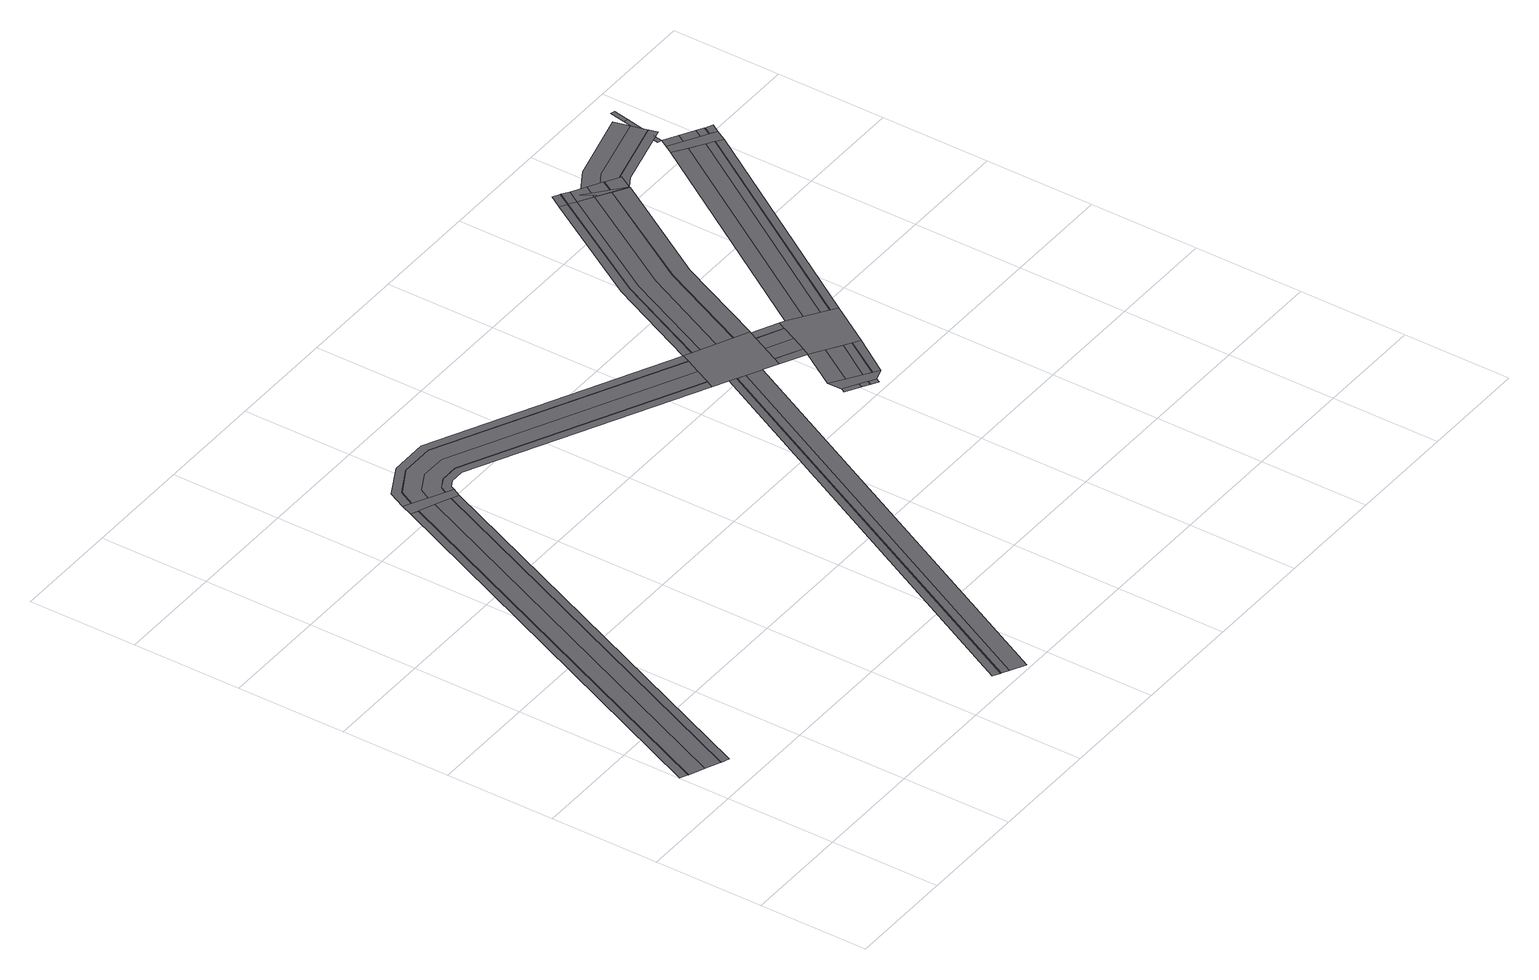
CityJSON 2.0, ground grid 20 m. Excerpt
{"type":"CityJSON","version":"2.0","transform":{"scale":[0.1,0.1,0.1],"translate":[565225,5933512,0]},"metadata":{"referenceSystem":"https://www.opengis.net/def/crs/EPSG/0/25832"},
"CityObjects":{
"road1":{"type":"Road","attributes":{"class":"transportation","function":"road","name":"Herrlichkeit","_createdBy":"webcityeditor","_createdAt":"2026-07-18T00:00:00.000Z","_osmWayIds":["166506063"],"_osm2streetsLaneCount":6,"_highwayType":"residential","_osmTags":{"highway":"residential","name":"Herrlichkeit","layer":"0"},"_verticalProfile":{"placement":"surface","source":"osm_tags","elevationM":0,"osmLayer":0}},"geometry":[{"type":"MultiSurface","lod":"2","boundaries":[[[0,1,2,3]],[[4,5,1,0]],[[6,7,5,4]],[[8,9,7,6]],[[10,11,9,8]],[[12,13,11,10]]],"semantics":{"surfaces":[{"type":"TrafficArea","function":"sidewalk","trafficDirection":"backward","transportationUsage":"sidewalk","surfaceMaterial":"asphalt","maxspeed":50,"verticalPlacement":"surface","roadElevation":0,"source":"osm2streets","sourceType":"Sidewalk","sourceSurfaceIndex":0,"osm2streetsLaneIndex":0,"osmWayIds":["166506063"],"allowedModes":["pedestrian"]},{"type":"AuxiliaryTrafficArea","function":"median","trafficDirection":"backward","transportationUsage":"median","surfaceMaterial":"asphalt","maxspeed":50,"verticalPlacement":"surface","roadElevation":0,"source":"osm2streets","sourceType":"Buffer(Curb)","sourceSurfaceIndex":1,"osm2streetsLaneIndex":1,"osmWayIds":["166506063"],"osm2streetsPropertiesJson":"{\"allowed_turns\":[],\"direction\":\"Backward\",\"index\":1,\"layer\":0,\"osm_way_ids\":[166506063],\"road\":813,\"speed_limit\":\"Some(Speed(13.8889))\",\"type\":\"Buffer(Curb)\",\"width\":0.1}"},{"type":"TrafficArea","function":"driving_lane","trafficDirection":"backward","transportationUsage":"car_lane","surfaceMaterial":"asphalt","maxspeed":50,"verticalPlacement":"surface","roadElevation":0,"source":"osm2streets","sourceType":"Driving","sourceSurfaceIndex":2,"osm2streetsLaneIndex":2,"osmWayIds":["166506063"],"allowedModes":["car"]},{"type":"TrafficArea","function":"driving_lane","trafficDirection":"forward","transportationUsage":"car_lane","surfaceMaterial":"asphalt","maxspeed":50,"verticalPlacement":"surface","roadElevation":0,"source":"osm2streets","sourceType":"Driving","sourceSurfaceIndex":3,"osm2streetsLaneIndex":3,"osmWayIds":["166506063"],"allowedModes":["car"]},{"type":"AuxiliaryTrafficArea","function":"median","trafficDirection":"forward","transportationUsage":"median","surfaceMaterial":"asphalt","maxspeed":50,"verticalPlacement":"surface","roadElevation":0,"source":"osm2streets","sourceType":"Buffer(Curb)","sourceSurfaceIndex":4,"osm2streetsLaneIndex":4,"osmWayIds":["166506063"],"osm2streetsPropertiesJson":"{\"allowed_turns\":[],\"direction\":\"Forward\",\"index\":4,\"layer\":0,\"osm_way_ids\":[166506063],\"road\":813,\"speed_limit\":\"Some(Speed(13.8889))\",\"type\":\"Buffer(Curb)\",\"width\":0.1}"},{"type":"TrafficArea","function":"sidewalk","trafficDirection":"forward","transportationUsage":"sidewalk","surfaceMaterial":"asphalt","maxspeed":50,"verticalPlacement":"surface","roadElevation":0,"source":"osm2streets","sourceType":"Sidewalk","sourceSurfaceIndex":5,"osm2streetsLaneIndex":5,"osmWayIds":["166506063"],"allowedModes":["pedestrian"]}],"values":[0,1,2,3,4,5]}}]},
"road2":{"type":"Road","attributes":{"class":"transportation","name":"Intersection 803","_createdBy":"webcityeditor","_createdAt":"2026-07-18T00:00:00.000Z","_connectedOsm2streetsRoadIds":["814","813"],"_osmNodeIds":["1779483151"],"_intersectionControl":"Signed","_verticalProfile":{"placement":"surface","source":"osm_tags","elevationM":0,"osmLayer":0}},"geometry":[{"type":"MultiSurface","lod":"2","boundaries":[[[13,14,15,2]]],"semantics":{"surfaces":[{"type":"TrafficArea","function":"intersection","transportationUsage":"intersection","surfaceMaterial":"asphalt","source":"osm2streets","sourceType":"Intersection","connectedRoadIds":["814","813"],"osmNodeIds":["1779483151"]}],"values":[0]}}]},
"road3":{"type":"Road","attributes":{"class":"transportation","function":"road","name":"Rödingsmarkt","_createdBy":"webcityeditor","_createdAt":"2026-07-18T00:00:00.000Z","_osmWayIds":["32981087"],"_osm2streetsLaneCount":4,"_highwayType":"secondary","_osmTags":{"highway":"secondary","name":"Rödingsmarkt","layer":"0"},"_verticalProfile":{"placement":"surface","source":"osm_tags","elevationM":0,"osmLayer":0}},"geometry":[{"type":"MultiSurface","lod":"2","boundaries":[[[16,17,18,19]],[[20,21,17,16]],[[22,23,21,20]],[[24,25,23,22]]],"semantics":{"surfaces":[{"type":"TrafficArea","function":"driving_lane","trafficDirection":"forward","transportationUsage":"car_lane","surfaceMaterial":"asphalt","maxspeed":50,"verticalPlacement":"surface","roadElevation":0,"source":"osm2streets","sourceType":"Driving","sourceSurfaceIndex":0,"osm2streetsLaneIndex":0,"osmWayIds":["32981087"],"allowedModes":["car"]},{"type":"TrafficArea","function":"bike_lane","trafficDirection":"forward","transportationUsage":"bike_lane","surfaceMaterial":"asphalt","maxspeed":50,"verticalPlacement":"surface","roadElevation":0,"source":"osm2streets","sourceType":"Biking","sourceSurfaceIndex":1,"osm2streetsLaneIndex":1,"osmWayIds":["32981087"],"allowedModes":["bicycle"]},{"type":"AuxiliaryTrafficArea","function":"median","trafficDirection":"forward","transportationUsage":"median","surfaceMaterial":"asphalt","maxspeed":50,"verticalPlacement":"surface","roadElevation":0,"source":"osm2streets","sourceType":"Buffer(Curb)","sourceSurfaceIndex":2,"osm2streetsLaneIndex":2,"osmWayIds":["32981087"],"osm2streetsPropertiesJson":"{\"allowed_turns\":[],\"direction\":\"Forward\",\"index\":2,\"layer\":0,\"osm_way_ids\":[32981087],\"road\":422,\"speed_limit\":\"Some(Speed(13.8889))\",\"type\":\"Buffer(Curb)\",\"width\":0.1}"},{"type":"TrafficArea","function":"sidewalk","trafficDirection":"forward","transportationUsage":"sidewalk","surfaceMaterial":"paving_stones","maxspeed":50,"verticalPlacement":"surface","roadElevation":0,"source":"osm2streets","sourceType":"Sidewalk","sourceSurfaceIndex":3,"osm2streetsLaneIndex":3,"osmWayIds":["32981087"],"allowedModes":["pedestrian"]}],"values":[0,1,2,3]}}]},
"road4":{"type":"Road","attributes":{"class":"transportation","function":"road","name":"Herrlichkeit","_createdBy":"webcityeditor","_createdAt":"2026-07-18T00:00:00.000Z","_osmWayIds":["166506065"],"_osm2streetsLaneCount":6,"_highwayType":"residential","_osmTags":{"highway":"residential","name":"Herrlichkeit","layer":"0"},"_verticalProfile":{"placement":"surface","source":"osm_tags","elevationM":0,"osmLayer":0}},"geometry":[{"type":"MultiSurface","lod":"2","boundaries":[[[26,27,28,29,30,31,32,33,34,15]],[[35,36,37,38,39,30,29,28,27,26]],[[40,41,42,43,44,39,38,37,36,35]],[[45,46,47,48,49,44,43,42,41,40]],[[50,46,51,52,53,49,48,47,46,45]],[[14,54,55,56,57,53,52,51,46,50]]],"semantics":{"surfaces":[{"type":"TrafficArea","function":"sidewalk","trafficDirection":"backward","transportationUsage":"sidewalk","surfaceMaterial":"paving_stones","maxspeed":50,"verticalPlacement":"surface","roadElevation":0,"source":"osm2streets","sourceType":"Sidewalk","sourceSurfaceIndex":0,"osm2streetsLaneIndex":0,"osmWayIds":["166506065"],"allowedModes":["pedestrian"]},{"type":"AuxiliaryTrafficArea","function":"median","trafficDirection":"backward","transportationUsage":"median","surfaceMaterial":"asphalt","maxspeed":50,"verticalPlacement":"surface","roadElevation":0,"source":"osm2streets","sourceType":"Buffer(Curb)","sourceSurfaceIndex":1,"osm2streetsLaneIndex":1,"osmWayIds":["166506065"],"osm2streetsPropertiesJson":"{\"allowed_turns\":[],\"direction\":\"Backward\",\"index\":1,\"layer\":0,\"osm_way_ids\":[166506065],\"road\":814,\"speed_limit\":\"Some(Speed(13.8889))\",\"type\":\"Buffer(Curb)\",\"width\":0.1}"},{"type":"TrafficArea","function":"driving_lane","trafficDirection":"backward","transportationUsage":"car_lane","surfaceMaterial":"asphalt","maxspeed":50,"verticalPlacement":"surface","roadElevation":0,"source":"osm2streets","sourceType":"Driving","sourceSurfaceIndex":2,"osm2streetsLaneIndex":2,"osmWayIds":["166506065"],"allowedModes":["car"]},{"type":"TrafficArea","function":"driving_lane","trafficDirection":"forward","transportationUsage":"car_lane","surfaceMaterial":"asphalt","maxspeed":50,"verticalPlacement":"surface","roadElevation":0,"source":"osm2streets","sourceType":"Driving","sourceSurfaceIndex":3,"osm2streetsLaneIndex":3,"osmWayIds":["166506065"],"allowedModes":["car"]},{"type":"AuxiliaryTrafficArea","function":"median","trafficDirection":"forward","transportationUsage":"median","surfaceMaterial":"asphalt","maxspeed":50,"verticalPlacement":"surface","roadElevation":0,"source":"osm2streets","sourceType":"Buffer(Curb)","sourceSurfaceIndex":4,"osm2streetsLaneIndex":4,"osmWayIds":["166506065"],"osm2streetsPropertiesJson":"{\"allowed_turns\":[],\"direction\":\"Forward\",\"index\":4,\"layer\":0,\"osm_way_ids\":[166506065],\"road\":814,\"speed_limit\":\"Some(Speed(13.8889))\",\"type\":\"Buffer(Curb)\",\"width\":0.1}"},{"type":"TrafficArea","function":"sidewalk","trafficDirection":"forward","transportationUsage":"sidewalk","surfaceMaterial":"paving_stones","maxspeed":50,"verticalPlacement":"surface","roadElevation":0,"source":"osm2streets","sourceType":"Sidewalk","sourceSurfaceIndex":5,"osm2streetsLaneIndex":5,"osmWayIds":["166506065"],"allowedModes":["pedestrian"]}],"values":[0,1,2,3,4,5]}}]},
"road5":{"type":"Road","attributes":{"class":"transportation","function":"road","name":"Rödingsmarkt","_createdBy":"webcityeditor","_createdAt":"2026-07-18T00:00:00.000Z","_osmWayIds":["695691349"],"_osm2streetsLaneCount":4,"_highwayType":"secondary","_osmTags":{"highway":"secondary","name":"Rödingsmarkt","layer":"0"},"_verticalProfile":{"placement":"surface","source":"osm_tags","elevationM":0,"osmLayer":0}},"geometry":[{"type":"MultiSurface","lod":"2","boundaries":[[[58,59,60,61]],[[62,63,59,58]],[[64,65,63,62]],[[66,67,65,64]]],"semantics":{"surfaces":[{"type":"TrafficArea","function":"driving_lane","trafficDirection":"forward","transportationUsage":"car_lane","surfaceMaterial":"asphalt","maxspeed":50,"verticalPlacement":"surface","roadElevation":0,"source":"osm2streets","sourceType":"Driving","sourceSurfaceIndex":0,"osm2streetsLaneIndex":0,"osmWayIds":["695691349"],"allowedModes":["car"]},{"type":"TrafficArea","function":"bike_lane","trafficDirection":"forward","transportationUsage":"bike_lane","surfaceMaterial":"asphalt","maxspeed":50,"verticalPlacement":"surface","roadElevation":0,"source":"osm2streets","sourceType":"Biking","sourceSurfaceIndex":1,"osm2streetsLaneIndex":1,"osmWayIds":["695691349"],"allowedModes":["bicycle"]},{"type":"AuxiliaryTrafficArea","function":"median","trafficDirection":"forward","transportationUsage":"median","surfaceMaterial":"asphalt","maxspeed":50,"verticalPlacement":"surface","roadElevation":0,"source":"osm2streets","sourceType":"Buffer(Curb)","sourceSurfaceIndex":2,"osm2streetsLaneIndex":2,"osmWayIds":["695691349"],"osm2streetsPropertiesJson":"{\"allowed_turns\":[],\"direction\":\"Forward\",\"index\":2,\"layer\":0,\"osm_way_ids\":[695691349],\"road\":1247,\"speed_limit\":\"Some(Speed(13.8889))\",\"type\":\"Buffer(Curb)\",\"width\":0.1}"},{"type":"TrafficArea","function":"sidewalk","trafficDirection":"forward","transportationUsage":"sidewalk","surfaceMaterial":"asphalt","maxspeed":50,"verticalPlacement":"surface","roadElevation":0,"source":"osm2streets","sourceType":"Sidewalk","sourceSurfaceIndex":3,"osm2streetsLaneIndex":3,"osmWayIds":["695691349"],"allowedModes":["pedestrian"]}],"values":[0,1,2,3]}}]},
"road6":{"type":"Road","attributes":{"class":"transportation","name":"Intersection 53","_createdBy":"webcityeditor","_createdAt":"2026-07-18T00:00:00.000Z","_connectedOsm2streetsRoadIds":["814","50","478","422"],"_osmNodeIds":["243180247"],"_intersectionControl":"Signed","_verticalProfile":{"placement":"surface","source":"osm_tags","elevationM":0,"osmLayer":0}},"geometry":[{"type":"MultiSurface","lod":"2","boundaries":[[[24,19,68,69,70,71,31,57]]],"semantics":{"surfaces":[{"type":"TrafficArea","function":"intersection","transportationUsage":"intersection","surfaceMaterial":"asphalt","source":"osm2streets","sourceType":"Intersection","connectedRoadIds":["814","50","478","422"],"osmNodeIds":["243180247"]}],"values":[0]}}]},
"road7":{"type":"Road","attributes":{"class":"transportation","name":"Intersection 1077","_createdBy":"webcityeditor","_createdAt":"2026-07-18T00:00:00.000Z","_connectedOsm2streetsRoadIds":["1111","1247"],"_osmNodeIds":["5679482150"],"_intersectionControl":"Signed","_verticalProfile":{"placement":"surface","source":"osm_tags","elevationM":0,"osmLayer":0}},"geometry":[{"type":"MultiSurface","lod":"2","boundaries":[[[72,60,67,73]]],"semantics":{"surfaces":[{"type":"TrafficArea","function":"intersection","transportationUsage":"intersection","surfaceMaterial":"asphalt","source":"osm2streets","sourceType":"Connection","connectedRoadIds":["1111","1247"],"osmNodeIds":["5679482150"]}],"values":[0]}}]},
"road8":{"type":"Road","attributes":{"class":"transportation","function":"road","name":"Rödingsmarkt","_createdBy":"webcityeditor","_createdAt":"2026-07-18T00:00:00.000Z","_osmWayIds":["596083279"],"_osm2streetsLaneCount":5,"_highwayType":"secondary","_osmTags":{"highway":"secondary","name":"Rödingsmarkt","layer":"0"},"_verticalProfile":{"placement":"surface","source":"osm_tags","elevationM":0,"osmLayer":0}},"geometry":[{"type":"MultiSurface","lod":"2","boundaries":[[[74,75,76,72]],[[77,78,75,74]],[[79,80,78,77]],[[81,82,80,79]],[[73,83,82,81]]],"semantics":{"surfaces":[{"type":"TrafficArea","function":"driving_lane","trafficDirection":"forward","transportationUsage":"car_lane","surfaceMaterial":"asphalt","maxspeed":50,"verticalPlacement":"surface","roadElevation":0,"source":"osm2streets","sourceType":"Driving","sourceSurfaceIndex":0,"osm2streetsLaneIndex":0,"osmWayIds":["596083279"],"allowedModes":["car"]},{"type":"TrafficArea","function":"driving_lane","trafficDirection":"forward","transportationUsage":"car_lane","surfaceMaterial":"asphalt","maxspeed":50,"verticalPlacement":"surface","roadElevation":0,"source":"osm2streets","sourceType":"Driving","sourceSurfaceIndex":1,"osm2streetsLaneIndex":1,"osmWayIds":["596083279"],"allowedModes":["car"]},{"type":"TrafficArea","function":"bike_lane","trafficDirection":"forward","transportationUsage":"bike_lane","surfaceMaterial":"asphalt","maxspeed":50,"verticalPlacement":"surface","roadElevation":0,"source":"osm2streets","sourceType":"Biking","sourceSurfaceIndex":2,"osm2streetsLaneIndex":2,"osmWayIds":["596083279"],"allowedModes":["bicycle"]},{"type":"AuxiliaryTrafficArea","function":"median","trafficDirection":"forward","transportationUsage":"median","surfaceMaterial":"asphalt","maxspeed":50,"verticalPlacement":"surface","roadElevation":0,"source":"osm2streets","sourceType":"Buffer(Curb)","sourceSurfaceIndex":3,"osm2streetsLaneIndex":3,"osmWayIds":["596083279"],"osm2streetsPropertiesJson":"{\"allowed_turns\":[],\"direction\":\"Forward\",\"index\":3,\"layer\":0,\"osm_way_ids\":[596083279],\"road\":1111,\"speed_limit\":\"Some(Speed(13.8889))\",\"type\":\"Buffer(Curb)\",\"width\":0.1}"},{"type":"TrafficArea","function":"sidewalk","trafficDirection":"forward","transportationUsage":"sidewalk","surfaceMaterial":"asphalt","maxspeed":50,"verticalPlacement":"surface","roadElevation":0,"source":"osm2streets","sourceType":"Sidewalk","sourceSurfaceIndex":4,"osm2streetsLaneIndex":4,"osmWayIds":["596083279"],"allowedModes":["pedestrian"]}],"values":[0,1,2,3,4]}}]},
"road9":{"type":"Road","attributes":{"class":"transportation","function":"road","name":"Herrlichkeit","_createdBy":"webcityeditor","_createdAt":"2026-07-18T00:00:00.000Z","_osmWayIds":["43118573"],"_osm2streetsLaneCount":6,"_highwayType":"residential","_osmTags":{"highway":"residential","name":"Herrlichkeit","layer":"0"},"_verticalProfile":{"placement":"surface","source":"osm_tags","elevationM":0,"osmLayer":0}},"geometry":[{"type":"MultiSurface","lod":"2","boundaries":[[[84,85,86,70]],[[87,88,85,84]],[[89,90,88,87]],[[91,92,90,89]],[[93,92,91]],[[69,76,92,93]]],"semantics":{"surfaces":[{"type":"TrafficArea","function":"sidewalk","trafficDirection":"backward","transportationUsage":"sidewalk","surfaceMaterial":"paving_stones","maxspeed":50,"verticalPlacement":"surface","roadElevation":0,"source":"osm2streets","sourceType":"Sidewalk","sourceSurfaceIndex":0,"osm2streetsLaneIndex":0,"osmWayIds":["43118573"],"allowedModes":["pedestrian"]},{"type":"AuxiliaryTrafficArea","function":"median","trafficDirection":"backward","transportationUsage":"median","surfaceMaterial":"asphalt","maxspeed":50,"verticalPlacement":"surface","roadElevation":0,"source":"osm2streets","sourceType":"Buffer(Curb)","sourceSurfaceIndex":1,"osm2streetsLaneIndex":1,"osmWayIds":["43118573"],"osm2streetsPropertiesJson":"{\"allowed_turns\":[],\"direction\":\"Backward\",\"index\":1,\"layer\":0,\"osm_way_ids\":[43118573],\"road\":478,\"speed_limit\":\"Some(Speed(13.8889))\",\"type\":\"Buffer(Curb)\",\"width\":0.1}"},{"type":"TrafficArea","function":"driving_lane","trafficDirection":"backward","transportationUsage":"car_lane","surfaceMaterial":"asphalt","maxspeed":50,"verticalPlacement":"surface","roadElevation":0,"source":"osm2streets","sourceType":"Driving","sourceSurfaceIndex":2,"osm2streetsLaneIndex":2,"osmWayIds":["43118573"],"allowedModes":["car"]},{"type":"TrafficArea","function":"driving_lane","trafficDirection":"forward","transportationUsage":"car_lane","surfaceMaterial":"asphalt","maxspeed":50,"verticalPlacement":"surface","roadElevation":0,"source":"osm2streets","sourceType":"Driving","sourceSurfaceIndex":3,"osm2streetsLaneIndex":3,"osmWayIds":["43118573"],"allowedModes":["car"]},{"type":"AuxiliaryTrafficArea","function":"median","trafficDirection":"forward","transportationUsage":"median","surfaceMaterial":"asphalt","maxspeed":50,"verticalPlacement":"surface","roadElevation":0,"source":"osm2streets","sourceType":"Buffer(Curb)","sourceSurfaceIndex":4,"osm2streetsLaneIndex":4,"osmWayIds":["43118573"],"osm2streetsPropertiesJson":"{\"allowed_turns\":[],\"direction\":\"Forward\",\"index\":4,\"layer\":0,\"osm_way_ids\":[43118573],\"road\":478,\"speed_limit\":\"Some(Speed(13.8889))\",\"type\":\"Buffer(Curb)\",\"width\":0.1}"},{"type":"TrafficArea","function":"sidewalk","trafficDirection":"forward","transportationUsage":"sidewalk","surfaceMaterial":"paving_stones","maxspeed":50,"verticalPlacement":"surface","roadElevation":0,"source":"osm2streets","sourceType":"Sidewalk","sourceSurfaceIndex":5,"osm2streetsLaneIndex":5,"osmWayIds":["43118573"],"allowedModes":["pedestrian"]}],"values":[0,1,2,3,4,5]}}]},
"road10":{"type":"Road","attributes":{"class":"transportation","name":"Intersection 489","_createdBy":"webcityeditor","_createdAt":"2026-07-18T00:00:00.000Z","_connectedOsm2streetsRoadIds":["478","477","1111"],"_osmNodeIds":["540212336"],"_intersectionControl":"Signed","_verticalProfile":{"placement":"surface","source":"osm_tags","elevationM":0,"osmLayer":0}},"geometry":[{"type":"MultiSurface","lod":"2","boundaries":[[[83,94,95,86,76]]],"semantics":{"surfaces":[{"type":"TrafficArea","function":"intersection","transportationUsage":"intersection","surfaceMaterial":"asphalt","source":"osm2streets","sourceType":"Intersection","connectedRoadIds":["478","477","1111"],"osmNodeIds":["540212336"]}],"values":[0]}}]},
"road11":{"type":"Road","attributes":{"class":"transportation","function":"road","name":"Rödingsmarkt","_createdBy":"webcityeditor","_createdAt":"2026-07-18T00:00:00.000Z","_osmWayIds":["8060333"],"_osm2streetsLaneCount":7,"_highwayType":"secondary","_osmTags":{"highway":"secondary","name":"Rödingsmarkt","layer":"0"},"_verticalProfile":{"placement":"surface","source":"osm_tags","elevationM":0,"osmLayer":0}},"geometry":[{"type":"MultiSurface","lod":"2","boundaries":[[[96,97,98,71,99,100]],[[101,102,103,98,97,96]],[[104,105,106,103,102,101]],[[107,108,109,106,105,104]],[[110,111,112,109,108,107]],[[113,114,115,112,111,110]],[[116,117,31,115,114,113]]],"semantics":{"surfaces":[{"type":"TrafficArea","function":"parking_lane","trafficDirection":"backward","transportationUsage":"parking","surfaceMaterial":"asphalt","maxspeed":50,"verticalPlacement":"surface","roadElevation":0,"source":"osm2streets","sourceType":"Parking(Diagonal)","sourceSurfaceIndex":0,"osm2streetsLaneIndex":0,"osmWayIds":["8060333"],"allowedModes":["car"]},{"type":"AuxiliaryTrafficArea","function":"median","trafficDirection":"backward","transportationUsage":"median","surfaceMaterial":"asphalt","maxspeed":50,"verticalPlacement":"surface","roadElevation":0,"source":"osm2streets","sourceType":"Buffer(Curb)","sourceSurfaceIndex":1,"osm2streetsLaneIndex":1,"osmWayIds":["8060333"],"osm2streetsPropertiesJson":"{\"allowed_turns\":[],\"direction\":\"Backward\",\"index\":1,\"layer\":0,\"osm_way_ids\":[8060333],\"road\":50,\"speed_limit\":\"Some(Speed(13.8889))\",\"type\":\"Buffer(Curb)\",\"width\":0.1}"},{"type":"TrafficArea","function":"driving_lane","trafficDirection":"forward","transportationUsage":"car_lane","surfaceMaterial":"asphalt","maxspeed":50,"verticalPlacement":"surface","roadElevation":0,"source":"osm2streets","sourceType":"Driving","sourceSurfaceIndex":2,"osm2streetsLaneIndex":2,"osmWayIds":["8060333"],"allowedModes":["car"]},{"type":"TrafficArea","function":"driving_lane","trafficDirection":"forward","transportationUsage":"car_lane","surfaceMaterial":"asphalt","maxspeed":50,"verticalPlacement":"surface","roadElevation":0,"source":"osm2streets","sourceType":"Driving","sourceSurfaceIndex":3,"osm2streetsLaneIndex":3,"osmWayIds":["8060333"],"allowedModes":["car"]},{"type":"TrafficArea","function":"bike_lane","trafficDirection":"forward","transportationUsage":"bike_lane","surfaceMaterial":"asphalt","maxspeed":50,"verticalPlacement":"surface","roadElevation":0,"source":"osm2streets","sourceType":"Biking","sourceSurfaceIndex":4,"osm2streetsLaneIndex":4,"osmWayIds":["8060333"],"allowedModes":["bicycle"]},{"type":"AuxiliaryTrafficArea","function":"median","trafficDirection":"forward","transportationUsage":"median","surfaceMaterial":"asphalt","maxspeed":50,"verticalPlacement":"surface","roadElevation":0,"source":"osm2streets","sourceType":"Buffer(Curb)","sourceSurfaceIndex":5,"osm2streetsLaneIndex":5,"osmWayIds":["8060333"],"osm2streetsPropertiesJson":"{\"allowed_turns\":[],\"direction\":\"Forward\",\"index\":5,\"layer\":0,\"osm_way_ids\":[8060333],\"road\":50,\"speed_limit\":\"Some(Speed(13.8889))\",\"type\":\"Buffer(Curb)\",\"width\":0.1}"},{"type":"TrafficArea","function":"sidewalk","trafficDirection":"forward","transportationUsage":"sidewalk","surfaceMaterial":"paving_stones","maxspeed":50,"verticalPlacement":"surface","roadElevation":0,"source":"osm2streets","sourceType":"Sidewalk","sourceSurfaceIndex":6,"osm2streetsLaneIndex":6,"osmWayIds":["8060333"],"allowedModes":["pedestrian"]}],"values":[0,1,2,3,4,5,6]}}]},
"road12":{"type":"Road","attributes":{"class":"transportation","function":"road","name":"Rödingsmarkt","_createdBy":"webcityeditor","_createdAt":"2026-07-18T00:00:00.000Z","_osmWayIds":["43118572"],"_osm2streetsLaneCount":5,"_highwayType":"secondary","_osmTags":{"highway":"secondary","name":"Rödingsmarkt","layer":"0"},"_verticalProfile":{"placement":"surface","source":"osm_tags","elevationM":0,"osmLayer":0}},"geometry":[{"type":"MultiSurface","lod":"2","boundaries":[[[118,119,120,95]],[[121,122,119,118]],[[123,124,122,121]],[[125,126,124,123]],[[94,127,126,125]]],"semantics":{"surfaces":[{"type":"TrafficArea","function":"driving_lane","trafficDirection":"forward","transportationUsage":"car_lane","surfaceMaterial":"asphalt","maxspeed":50,"verticalPlacement":"surface","roadElevation":0,"source":"osm2streets","sourceType":"Driving","sourceSurfaceIndex":0,"osm2streetsLaneIndex":0,"osmWayIds":["43118572"],"allowedModes":["car"]},{"type":"TrafficArea","function":"driving_lane","trafficDirection":"forward","transportationUsage":"car_lane","surfaceMaterial":"asphalt","maxspeed":50,"verticalPlacement":"surface","roadElevation":0,"source":"osm2streets","sourceType":"Driving","sourceSurfaceIndex":1,"osm2streetsLaneIndex":1,"osmWayIds":["43118572"],"allowedModes":["car"]},{"type":"TrafficArea","function":"bike_lane","trafficDirection":"forward","transportationUsage":"bike_lane","surfaceMaterial":"asphalt","maxspeed":50,"verticalPlacement":"surface","roadElevation":0,"source":"osm2streets","sourceType":"Biking","sourceSurfaceIndex":2,"osm2streetsLaneIndex":2,"osmWayIds":["43118572"],"allowedModes":["bicycle"]},{"type":"AuxiliaryTrafficArea","function":"median","trafficDirection":"forward","transportationUsage":"median","surfaceMaterial":"asphalt","maxspeed":50,"verticalPlacement":"surface","roadElevation":0,"source":"osm2streets","sourceType":"Buffer(Curb)","sourceSurfaceIndex":3,"osm2streetsLaneIndex":3,"osmWayIds":["43118572"],"osm2streetsPropertiesJson":"{\"allowed_turns\":[],\"direction\":\"Forward\",\"index\":3,\"layer\":0,\"osm_way_ids\":[43118572],\"road\":477,\"speed_limit\":\"Some(Speed(13.8889))\",\"type\":\"Buffer(Curb)\",\"width\":0.1}"},{"type":"TrafficArea","function":"sidewalk","trafficDirection":"forward","transportationUsage":"sidewalk","surfaceMaterial":"paving_stones","maxspeed":50,"verticalPlacement":"surface","roadElevation":0,"source":"osm2streets","sourceType":"Sidewalk","sourceSurfaceIndex":4,"osm2streetsLaneIndex":4,"osmWayIds":["43118572"],"allowedModes":["pedestrian"]}],"values":[0,1,2,3,4]}}]},
"road13":{"type":"Road","attributes":{"class":"transportation","name":"Intersection 52","_createdBy":"webcityeditor","_createdAt":"2026-07-18T00:00:00.000Z","_connectedOsm2streetsRoadIds":["1697","1681","50"],"_osmNodeIds":["1217213006"],"_intersectionControl":"Signed","_verticalProfile":{"placement":"surface","source":"osm_tags","elevationM":0,"osmLayer":0}},"geometry":[{"type":"MultiSurface","lod":"2","boundaries":[[[128,129,130,131,100,116]]],"semantics":{"surfaces":[{"type":"TrafficArea","function":"intersection","transportationUsage":"intersection","surfaceMaterial":"asphalt","source":"osm2streets","sourceType":"Fork","connectedRoadIds":["1697","1681","50"],"osmNodeIds":["1217213006"]}],"values":[0]}}]},
"road14":{"type":"Road","attributes":{"class":"transportation","function":"road","name":"Rödingsmarkt","_createdBy":"webcityeditor","_createdAt":"2026-07-18T00:00:00.000Z","_osmWayIds":["1410508946"],"_osm2streetsLaneCount":7,"_highwayType":"secondary","_osmTags":{"highway":"secondary","name":"Rödingsmarkt","layer":"0"},"_verticalProfile":{"placement":"surface","source":"osm_tags","elevationM":0,"osmLayer":0}},"geometry":[{"type":"MultiSurface","lod":"2","boundaries":[[[132,133,128,134]],[[135,136,133,132]],[[137,138,136,135]],[[139,107,138,137]],[[140,110,107,139]],[[141,113,110,140]],[[142,116,113,141]]],"semantics":{"surfaces":[{"type":"TrafficArea","function":"parking_lane","trafficDirection":"backward","transportationUsage":"parking","surfaceMaterial":"asphalt","maxspeed":50,"verticalPlacement":"surface","roadElevation":0,"source":"osm2streets","sourceType":"Parking(Diagonal)","sourceSurfaceIndex":0,"osm2streetsLaneIndex":0,"osmWayIds":["1410508946"],"allowedModes":["car"]},{"type":"AuxiliaryTrafficArea","function":"median","trafficDirection":"backward","transportationUsage":"median","surfaceMaterial":"asphalt","maxspeed":50,"verticalPlacement":"surface","roadElevation":0,"source":"osm2streets","sourceType":"Buffer(Curb)","sourceSurfaceIndex":1,"osm2streetsLaneIndex":1,"osmWayIds":["1410508946"],"osm2streetsPropertiesJson":"{\"allowed_turns\":[],\"direction\":\"Backward\",\"index\":1,\"layer\":0,\"osm_way_ids\":[1410508946],\"road\":1697,\"speed_limit\":\"Some(Speed(13.8889))\",\"type\":\"Buffer(Curb)\",\"width\":0.1}"},{"type":"TrafficArea","function":"driving_lane","trafficDirection":"forward","transportationUsage":"car_lane","surfaceMaterial":"asphalt","maxspeed":50,"verticalPlacement":"surface","roadElevation":0,"source":"osm2streets","sourceType":"Driving","sourceSurfaceIndex":2,"osm2streetsLaneIndex":2,"osmWayIds":["1410508946"],"allowedModes":["car"]},{"type":"TrafficArea","function":"driving_lane","trafficDirection":"forward","transportationUsage":"car_lane","surfaceMaterial":"asphalt","maxspeed":50,"verticalPlacement":"surface","roadElevation":0,"source":"osm2streets","sourceType":"Driving","sourceSurfaceIndex":3,"osm2streetsLaneIndex":3,"osmWayIds":["1410508946"],"allowedModes":["car"]},{"type":"TrafficArea","function":"bike_lane","trafficDirection":"forward","transportationUsage":"bike_lane","surfaceMaterial":"asphalt","maxspeed":50,"verticalPlacement":"surface","roadElevation":0,"source":"osm2streets","sourceType":"Biking","sourceSurfaceIndex":4,"osm2streetsLaneIndex":4,"osmWayIds":["1410508946"],"allowedModes":["bicycle"]},{"type":"AuxiliaryTrafficArea","function":"median","trafficDirection":"forward","transportationUsage":"median","surfaceMaterial":"asphalt","maxspeed":50,"verticalPlacement":"surface","roadElevation":0,"source":"osm2streets","sourceType":"Buffer(Curb)","sourceSurfaceIndex":5,"osm2streetsLaneIndex":5,"osmWayIds":["1410508946"],"osm2streetsPropertiesJson":"{\"allowed_turns\":[],\"direction\":\"Forward\",\"index\":5,\"layer\":0,\"osm_way_ids\":[1410508946],\"road\":1697,\"speed_limit\":\"Some(Speed(13.8889))\",\"type\":\"Buffer(Curb)\",\"width\":0.1}"},{"type":"TrafficArea","function":"sidewalk","trafficDirection":"forward","transportationUsage":"sidewalk","surfaceMaterial":"paving_stones","maxspeed":50,"verticalPlacement":"surface","roadElevation":0,"source":"osm2streets","sourceType":"Sidewalk","sourceSurfaceIndex":6,"osm2streetsLaneIndex":6,"osmWayIds":["1410508946"],"allowedModes":["pedestrian"]}],"values":[0,1,2,3,4,5,6]}}]},
"road15":{"type":"Road","attributes":{"class":"transportation","function":"road","name":"Willy-Brandt-Straße","_createdBy":"webcityeditor","_createdAt":"2026-07-18T00:00:00.000Z","_osmWayIds":["1410160494"],"_osm2streetsLaneCount":4,"_highwayType":"secondary","_osmTags":{"highway":"secondary","name":"Willy-Brandt-Straße","layer":"0"},"_verticalProfile":{"placement":"surface","source":"osm_tags","elevationM":0,"osmLayer":0}},"geometry":[{"type":"MultiSurface","lod":"2","boundaries":[[[143,144,145,130,146,147]],[[148,149,150,145,144,143]],[[151,152,153,150,149,148]],[[154,155,129,153,152,151]]],"semantics":{"surfaces":[{"type":"TrafficArea","function":"sidewalk","trafficDirection":"backward","transportationUsage":"sidewalk","surfaceMaterial":"asphalt","maxspeed":50,"verticalPlacement":"surface","roadElevation":0,"source":"osm2streets","sourceType":"Sidewalk","sourceSurfaceIndex":0,"osm2streetsLaneIndex":0,"osmWayIds":["1410160494"],"allowedModes":["pedestrian"]},{"type":"AuxiliaryTrafficArea","function":"median","trafficDirection":"backward","transportationUsage":"median","surfaceMaterial":"asphalt","maxspeed":50,"verticalPlacement":"surface","roadElevation":0,"source":"osm2streets","sourceType":"Buffer(Curb)","sourceSurfaceIndex":1,"osm2streetsLaneIndex":1,"osmWayIds":["1410160494"],"osm2streetsPropertiesJson":"{\"allowed_turns\":[],\"direction\":\"Backward\",\"index\":1,\"layer\":0,\"osm_way_ids\":[1410160494],\"road\":1681,\"speed_limit\":\"Some(Speed(13.8889))\",\"type\":\"Buffer(Curb)\",\"width\":0.1}"},{"type":"TrafficArea","function":"driving_lane","trafficDirection":"forward","transportationUsage":"car_lane","surfaceMaterial":"asphalt","maxspeed":50,"verticalPlacement":"surface","roadElevation":0,"source":"osm2streets","sourceType":"Driving","sourceSurfaceIndex":2,"osm2streetsLaneIndex":2,"osmWayIds":["1410160494"],"allowedModes":["car"]},{"type":"TrafficArea","function":"driving_lane","trafficDirection":"forward","transportationUsage":"car_lane","surfaceMaterial":"asphalt","maxspeed":50,"verticalPlacement":"surface","roadElevation":0,"source":"osm2streets","sourceType":"Driving","sourceSurfaceIndex":3,"osm2streetsLaneIndex":3,"osmWayIds":["1410160494"],"allowedModes":["car"]}],"values":[0,1,2,3]}}]},
"road16":{"type":"Road","attributes":{"class":"transportation","name":"Intersection 490","_createdBy":"webcityeditor","_createdAt":"2026-07-18T00:00:00.000Z","_connectedOsm2streetsRoadIds":["1696","477"],"_osmNodeIds":["1217212991"],"_intersectionControl":"Signalled","_verticalProfile":{"placement":"surface","source":"osm_tags","elevationM":0,"osmLayer":0}},"geometry":[{"type":"MultiSurface","lod":"2","boundaries":[[[127,156,157,120]]],"semantics":{"surfaces":[{"type":"TrafficArea","function":"intersection","transportationUsage":"intersection","surfaceMaterial":"asphalt","source":"osm2streets","sourceType":"Connection","connectedRoadIds":["1696","477"],"osmNodeIds":["1217212991"]}],"values":[0]}}]},
"road17":{"type":"Road","attributes":{"class":"transportation","function":"road","name":"Ludwig-Erhard-Straße","_createdBy":"webcityeditor","_createdAt":"2026-07-18T00:00:00.000Z","_osmWayIds":["1410160495"],"_osm2streetsLaneCount":5,"_highwayType":"primary","_osmTags":{"highway":"primary","name":"Ludwig-Erhard-Straße","layer":"0"},"_verticalProfile":{"placement":"surface","source":"osm_tags","elevationM":0,"osmLayer":0}},"geometry":[{"type":"MultiSurface","lod":"2","boundaries":[[[158,159,160,161]],[[162,163,159,158]],[[164,165,163,162]],[[166,167,165,164]],[[168,169,167,166]]],"semantics":{"surfaces":[{"type":"TrafficArea","function":"driving_lane","trafficDirection":"forward","transportationUsage":"car_lane","surfaceMaterial":"asphalt","maxspeed":50,"verticalPlacement":"surface","roadElevation":0,"source":"osm2streets","sourceType":"Driving","sourceSurfaceIndex":0,"osm2streetsLaneIndex":0,"osmWayIds":["1410160495"],"allowedModes":["car"]},{"type":"TrafficArea","function":"driving_lane","trafficDirection":"forward","transportationUsage":"car_lane","surfaceMaterial":"asphalt","maxspeed":50,"verticalPlacement":"surface","roadElevation":0,"source":"osm2streets","sourceType":"Driving","sourceSurfaceIndex":1,"osm2streetsLaneIndex":1,"osmWayIds":["1410160495"],"allowedModes":["car"]},{"type":"TrafficArea","function":"driving_lane","trafficDirection":"forward","transportationUsage":"car_lane","surfaceMaterial":"asphalt","maxspeed":50,"verticalPlacement":"surface","roadElevation":0,"source":"osm2streets","sourceType":"Driving","sourceSurfaceIndex":2,"osm2streetsLaneIndex":2,"osmWayIds":["1410160495"],"allowedModes":["car"]},{"type":"AuxiliaryTrafficArea","function":"median","trafficDirection":"forward","transportationUsage":"median","surfaceMaterial":"asphalt","maxspeed":50,"verticalPlacement":"surface","roadElevation":0,"source":"osm2streets","sourceType":"Buffer(Curb)","sourceSurfaceIndex":3,"osm2streetsLaneIndex":3,"osmWayIds":["1410160495"],"osm2streetsPropertiesJson":"{\"allowed_turns\":[],\"direction\":\"Forward\",\"index\":3,\"layer\":0,\"osm_way_ids\":[1410160495],\"road\":1682,\"speed_limit\":\"Some(Speed(13.8889))\",\"type\":\"Buffer(Curb)\",\"width\":0.1}"},{"type":"TrafficArea","function":"sidewalk","trafficDirection":"forward","transportationUsage":"sidewalk","surfaceMaterial":"asphalt","maxspeed":50,"verticalPlacement":"surface","roadElevation":0,"source":"osm2streets","sourceType":"Sidewalk","sourceSurfaceIndex":4,"osm2streetsLaneIndex":4,"osmWayIds":["1410160495"],"allowedModes":["pedestrian"]}],"values":[0,1,2,3,4]}}]},
"road18":{"type":"Road","attributes":{"class":"transportation","function":"road","name":"Rödingsmarkt","_createdBy":"webcityeditor","_createdAt":"2026-07-18T00:00:00.000Z","_osmWayIds":["1410508945"],"_osm2streetsLaneCount":5,"_highwayType":"secondary","_osmTags":{"highway":"secondary","name":"Rödingsmarkt","layer":"0"},"_verticalProfile":{"placement":"surface","source":"osm_tags","elevationM":0,"osmLayer":0}},"geometry":[{"type":"MultiSurface","lod":"2","boundaries":[[[170,171,169,157]],[[172,173,171,170]],[[174,175,173,172]],[[176,177,175,174]],[[156,178,177,176]]],"semantics":{"surfaces":[{"type":"TrafficArea","function":"driving_lane","trafficDirection":"forward","transportationUsage":"car_lane","surfaceMaterial":"asphalt","maxspeed":50,"verticalPlacement":"surface","roadElevation":0,"source":"osm2streets","sourceType":"Driving","sourceSurfaceIndex":0,"osm2streetsLaneIndex":0,"osmWayIds":["1410508945"],"allowedModes":["car"]},{"type":"TrafficArea","function":"driving_lane","trafficDirection":"forward","transportationUsage":"car_lane","surfaceMaterial":"asphalt","maxspeed":50,"verticalPlacement":"surface","roadElevation":0,"source":"osm2streets","sourceType":"Driving","sourceSurfaceIndex":1,"osm2streetsLaneIndex":1,"osmWayIds":["1410508945"],"allowedModes":["car"]},{"type":"TrafficArea","function":"bike_lane","trafficDirection":"forward","transportationUsage":"bike_lane","surfaceMaterial":"asphalt","maxspeed":50,"verticalPlacement":"surface","roadElevation":0,"source":"osm2streets","sourceType":"Biking","sourceSurfaceIndex":2,"osm2streetsLaneIndex":2,"osmWayIds":["1410508945"],"allowedModes":["bicycle"]},{"type":"AuxiliaryTrafficArea","function":"median","trafficDirection":"forward","transportationUsage":"median","surfaceMaterial":"asphalt","maxspeed":50,"verticalPlacement":"surface","roadElevation":0,"source":"osm2streets","sourceType":"Buffer(Curb)","sourceSurfaceIndex":3,"osm2streetsLaneIndex":3,"osmWayIds":["1410508945"],"osm2streetsPropertiesJson":"{\"allowed_turns\":[],\"direction\":\"Forward\",\"index\":3,\"layer\":0,\"osm_way_ids\":[1410508945],\"road\":1696,\"speed_limit\":\"Some(Speed(13.8889))\",\"type\":\"Buffer(Curb)\",\"width\":0.1}"},{"type":"TrafficArea","function":"sidewalk","trafficDirection":"forward","transportationUsage":"sidewalk","surfaceMaterial":"paving_stones","maxspeed":50,"verticalPlacement":"surface","roadElevation":0,"source":"osm2streets","sourceType":"Sidewalk","sourceSurfaceIndex":4,"osm2streetsLaneIndex":4,"osmWayIds":["1410508945"],"allowedModes":["pedestrian"]}],"values":[0,1,2,3,4]}}]}
},
"vertices":[
[16,288,0],[341,1027,0],[328,1033,0],[2,294,0],[17,287,0],[342,1027,0],[45,275,0],[370,1015,0],[72,263,0],[397,1003,0],[73,263,0],[398,1003,0],[87,257,0],[412,997,0],
[420,1012,0],[337,1054,0],
[926,799,0],[528,22,0],[555,8,0],[952,786,0],[912,806,0],[515,28,0],[911,807,0],[514,29,0],[898,813,0],[500,36,0],
[351,1047,0],[366,1077,0],[417,1104,0],[481,1104,0],[904,896,0],[911,910,0],[484,1119,0],[413,1119,0],[354,1088,0],[352,1047,0],[367,1076,0],[417,1103,0],[480,1103,0],[904,895,0],[378,1033,0],[389,1054,0],[425,1073,0],[473,1073,0],[891,868,0],[405,1020,0],[412,1032,0],[432,1043,0],[466,1043,0],[877,841,0],[406,1019,0],[433,1042,0],[466,1042,0],[877,840,0],[424,1021,0],[436,1027,0],[463,1027,0],[870,827,0],
[1004,632,0],[1008,640,0],[982,655,0],[978,647,0],[1017,624,0],[1021,632,0],[1017,623,0],[1022,631,0],[1030,616,0],[1035,624,0],
[953,786,0],[980,773,0],[1021,856,0],[1022,858,0],
[981,681,0],[1057,631,0],
[1006,664,0],[1051,734,0],[1026,750,0],[1031,648,0],[1077,717,0],[1044,640,0],[1089,709,0],[1045,639,0],[1090,709,0],[1103,700,0],
[1014,842,0],[1060,819,0],[1067,833,0],[1014,841,0],[1060,818,0],[1000,814,0],[1047,791,0],[987,787,0],[1033,764,0],[986,787,0],
[1153,778,0],[1077,828,0],
[1199,1243,0],[1076,1042,0],[995,870,0],[1102,1028,0],[1225,1227,0],[1198,1243,0],[1075,1043,0],[994,871,0],[1173,1259,0],[1048,1057,0],[966,884,0],[1147,1275,0],[1022,1071,0],[939,896,0],[1134,1283,0],[1008,1078,0],[926,903,0],[1133,1283,0],[1008,1079,0],[925,903,0],[1120,1291,0],[994,1086,0],
[1102,811,0],[1361,1209,0],[1336,1225,0],[1127,795,0],[1386,1192,0],[1140,787,0],[1399,1184,0],[1141,786,0],[1400,1184,0],[1412,1175,0],
[1226,1229,0],[1164,1281,0],[1204,1216,0],[1226,1230,0],
[1214,1268,0],[1200,1244,0],[1240,1253,0],[1213,1269,0],[1199,1244,0],[1188,1284,0],[1173,1260,0],[1162,1299,0],[1149,1307,0],[1148,1308,0],[1135,1315,0],
[1365,1287,0],[1240,1255,0],[1196,1229,0],[1246,1241,0],[1369,1272,0],[1365,1288,0],[1239,1256,0],[1195,1230,0],[1358,1317,0],[1228,1284,0],[1180,1255,0],[1350,1346,0],[1216,1312,0],
[1424,1195,0],[1345,1240,0],
[1361,1332,0],[1369,1330,0],[1375,1359,0],[1367,1361,0],[1355,1302,0],[1363,1300,0],[1349,1273,0],[1357,1271,0],[1349,1272,0],[1357,1270,0],[1346,1257,0],[1354,1255,0],
[1371,1225,0],[1380,1240,0],[1397,1210,0],[1406,1225,0],[1410,1203,0],[1419,1218,0],[1411,1203,0],[1420,1217,0],[1433,1210,0]
]}
